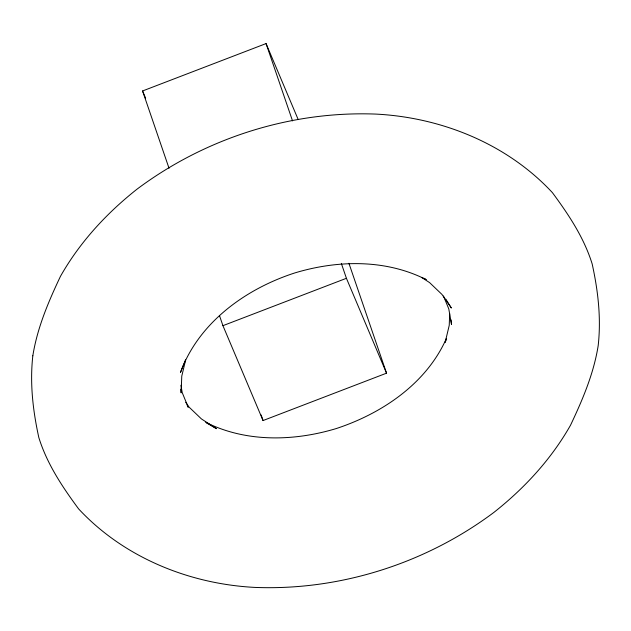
<?xml version="1.0" encoding="UTF-8"?>
<svg xmlns="http://www.w3.org/2000/svg" width="631" height="631" viewBox="0 0 631 631"><rect width="100%" height="100%" fill="white"/><g stroke="black" fill="none" stroke-linecap="round" stroke-linejoin="round"><path stroke-width="0.95" d="M449.682 313.552L449.233 325.367L445.17 342.349L446.59 338.815M185.601 360.104L181.767 376.147L181.129 392.884L180.742 389.138M185.475 360.049L180.498 372.4C198.749 322.559 245.609 288.895 294.645 272.986C337.404 260.004 385.667 259.025 426.24 279.643L423.732 278.184M446.346 338.579C426.304 383.664 382.031 413.463 336.355 428.528C293.912 441.369 246.003 442.552 205.651 422.249M169.037 168.272L142.567 90.967L266.061 43.578L298.163 119.488M348.919 263.269L386.543 373.173L263.048 420.554L222.932 325.675L346.419 278.295L341.324 263.395M206.432 422.841L216.449 428.678L201.407 418.905L189.04 407.082L185.727 402.286M421.674 277.466L429.593 282.609L441.96 294.432L451.346 308.015L445.802 299.118M187.218 405.63L188.219 407.247L182.217 392.616L180.931 385.249M346.419 278.295L386.543 373.173M142.567 90.967L145.627 98.191M443.483 295.986L448.783 308.898L451.512 324.555L451.031 319.87M266.061 43.578L292.532 120.892M261.139 414.969L263.048 420.554M219.422 315.429L222.932 325.675M32.828 355.797C29.728 383.332 32.93 410.71 38.846 437.646C47.088 464.03 62.343 486.856 78.607 508.886C123.842 557.536 189.308 584.069 255.098 587.422C340.251 590.703 425.704 563.412 493.868 512.427C524.487 488.244 551.242 459.25 570.534 425.191C582.594 399.699 593.692 373.765 598.172 345.717C601.272 318.182 598.07 290.804 592.154 263.868C583.912 237.485 568.657 214.658 552.393 192.621C507.158 143.971 441.692 117.445 375.902 114.093C290.749 110.811 205.296 138.102 137.132 189.079C106.513 213.27 79.758 242.257 60.466 276.323C48.406 301.815 37.308 327.749 32.828 355.797"/></g></svg>
